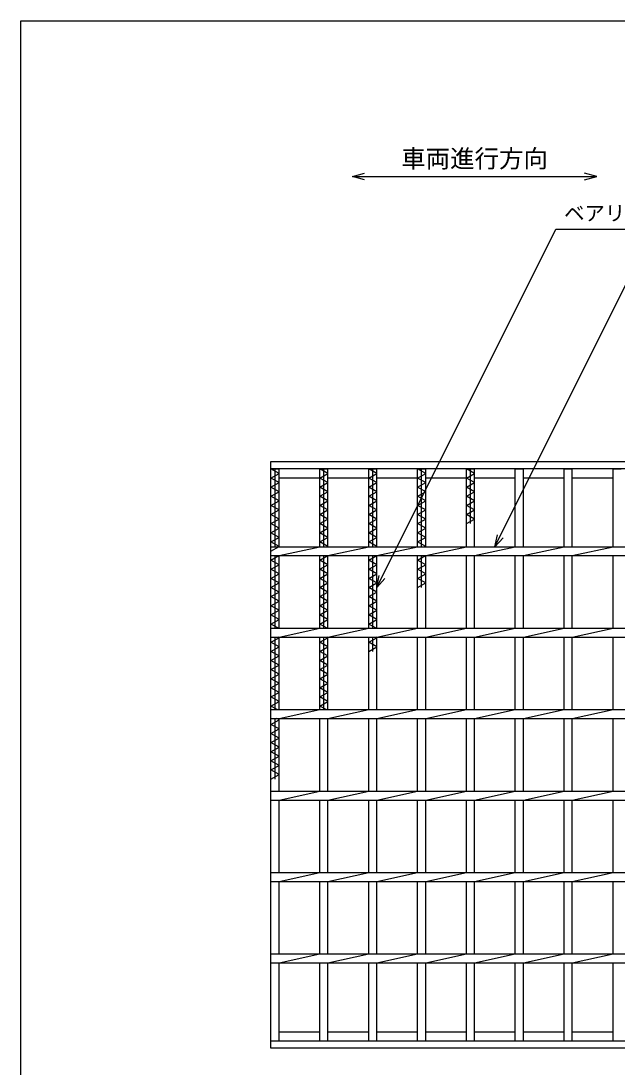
# Model space of a CAD drawing. Units: millimetres, scale not verified. Extents: x -910 to 866, y -641 to 527.
# Drawn here: x -864 to -498, y -115 to 527 of the extents above; entities that cross this region are included whole.
import ezdxf
from ezdxf.enums import TextEntityAlignment as Align

# ---------------------------------------------------------------- set-up
doc = ezdxf.new("R2010")
doc.units = ezdxf.units.MM
doc.header["$LTSCALE"] = 5
for name, color, linetype, lineweight in [('0_2', 150, 'Continuous', 25), ('16', 3, 'Continuous', 25), ('22', 4, 'Continuous', 25)]:
    doc.layers.add(name, color=color, linetype=linetype, lineweight=lineweight)
doc.styles.add('ベクトル', font='')
doc.styles.get('ベクトル').set_extended_font_data('ベクトル')

msp = doc.modelspace()

# ---------------------------------------------------------------- linework, layer by layer
at = {"layer": '0_2'}
for p, q in [((-864.5, -573.25), (-864.5, 526.75)), ((-864.5, 526.75), (865.5, 526.75))]:
    msp.add_line(p, q, dxfattribs=at)
at = {"layer": '16'}
for p, q in [((-711, 256.25), (-211, 256.25)), ((-711, 251.75), (-711, 256.25)), ((-211, 251.75), (-711, 251.75)), ((-711, -99.25), (-711, 251.75)), ((-711, 251.75), (-706, 251.75)), ((-706, 248.95), (-711, 251.75)), ((-708.5, 204), (-708.5, 251.75)), ((-706, 204), (-706, 251.75)), ((-681, 204), (-681, 251.75)), ((-681, 251.75), (-676, 251.75)), ((-676, 248.95), (-681, 251.75)), ((-678.5, 204), (-678.5, 251.75)), ((-676, 204), (-676, 251.75)), ((-651, 204), (-651, 251.75)), ((-651, 251.75), (-646, 251.75)), ((-646, 248.95), (-651, 251.75)), ((-648.5, 204), (-648.5, 251.75)), ((-646, 204), (-646, 251.75)), ((-621, 204), (-621, 251.75)), ((-621, 251.75), (-616, 251.75)), ((-616, 248.95), (-621, 251.75)), ((-618.5, 204), (-618.5, 251.75)), ((-616, 204), (-616, 251.75)), ((-591, 204), (-591, 251.75)), ((-591, 251.75), (-586, 251.75)), ((-586, 248.95), (-591, 251.75)), ((-588.5, 218.15), (-588.5, 251.75)), ((-586, 204), (-586, 251.75)), ((-561, 204), (-561, 251.75)), ((-561, 251.75), (-556, 251.75)), ((-556, 204), (-556, 251.75)), ((-531, 204), (-531, 251.75)), ((-531, 251.75), (-526, 251.75)), ((-526, 204), (-526, 251.75)), ((-501, 204), (-501, 251.75)), ((-501, 251.75), (-496, 251.75)), ((-711, 246.15), (-706, 248.95)), ((-706, 243.35), (-711, 246.15)), ((-706, 246.25), (-681, 246.25)), ((-681, 246.15), (-676, 248.95)), ((-676, 243.35), (-681, 246.15)), ((-676, 246.25), (-651, 246.25)), ((-651, 246.15), (-646, 248.95)), ((-646, 243.35), (-651, 246.15)), ((-646, 246.25), (-621, 246.25)), ((-621, 246.15), (-616, 248.95)), ((-616, 243.35), (-621, 246.15)), ((-616, 246.25), (-591, 246.25)), ((-591, 246.15), (-586, 248.95)), ((-586, 243.35), (-591, 246.15)), ((-586, 246.25), (-561, 246.25)), ((-556, 246.25), (-531, 246.25)), ((-526, 246.25), (-501, 246.25)), ((-711, 240.55), (-706, 243.35)), ((-706, 237.75), (-711, 240.55)), ((-711, 234.95), (-706, 237.75)), ((-681, 240.55), (-676, 243.35)), ((-676, 237.75), (-681, 240.55)), ((-681, 234.95), (-676, 237.75)), ((-651, 240.55), (-646, 243.35)), ((-646, 237.75), (-651, 240.55)), ((-651, 234.95), (-646, 237.75)), ((-621, 240.55), (-616, 243.35)), ((-616, 237.75), (-621, 240.55)), ((-621, 234.95), (-616, 237.75)), ((-591, 240.55), (-586, 243.35)), ((-586, 237.75), (-591, 240.55)), ((-591, 234.95), (-586, 237.75)), ((-706, 232.15), (-711, 234.95)), ((-711, 229.35), (-706, 232.15)), ((-676, 232.15), (-681, 234.95)), ((-681, 229.35), (-676, 232.15)), ((-646, 232.15), (-651, 234.95)), ((-651, 229.35), (-646, 232.15)), ((-616, 232.15), (-621, 234.95)), ((-621, 229.35), (-616, 232.15)), ((-586, 232.15), (-591, 234.95)), ((-591, 229.35), (-586, 232.15)), ((-706, 226.55), (-711, 229.35)), ((-711, 223.75), (-706, 226.55)), ((-676, 226.55), (-681, 229.35)), ((-681, 223.75), (-676, 226.55)), ((-646, 226.55), (-651, 229.35)), ((-651, 223.75), (-646, 226.55)), ((-616, 226.55), (-621, 229.35)), ((-621, 223.75), (-616, 226.55)), ((-586, 226.55), (-591, 229.35)), ((-591, 223.75), (-586, 226.55)), ((-706, 220.95), (-711, 223.75)), ((-711, 218.15), (-706, 220.95)), ((-676, 220.95), (-681, 223.75)), ((-681, 218.15), (-676, 220.95)), ((-646, 220.95), (-651, 223.75)), ((-651, 218.15), (-646, 220.95)), ((-616, 220.95), (-621, 223.75)), ((-621, 218.15), (-616, 220.95)), ((-586, 220.95), (-591, 223.75)), ((-591, 218.15), (-586, 220.95)), ((-706, 215.35), (-711, 218.15)), ((-711, 212.55), (-706, 215.35)), ((-706, 209.75), (-711, 212.55)), ((-676, 215.35), (-681, 218.15)), ((-681, 212.55), (-676, 215.35)), ((-676, 209.75), (-681, 212.55)), ((-646, 215.35), (-651, 218.15)), ((-651, 212.55), (-646, 215.35)), ((-646, 209.75), (-651, 212.55)), ((-616, 215.35), (-621, 218.15)), ((-621, 212.55), (-616, 215.35)), ((-616, 209.75), (-621, 212.55)), ((-711, 206.95), (-706, 209.75)), ((-706, 204.15), (-711, 206.95)), ((-681, 206.95), (-676, 209.75)), ((-676, 204.15), (-681, 206.95)), ((-651, 206.95), (-646, 209.75)), ((-646, 204.15), (-651, 206.95)), ((-621, 206.95), (-616, 209.75)), ((-616, 204.15), (-621, 206.95)), ((-711, 201.35), (-706, 204.15)), ((-711, 204), (-211, 204)), ((-711, 198.5), (-711, 204)), ((-706, 198.5), (-681, 204)), ((-676.268, 204), (-676, 204.15)), ((-676, 198.5), (-651, 204)), ((-646.268, 204), (-646, 204.15)), ((-646, 198.5), (-621, 204)), ((-616.268, 204), (-616, 204.15)), ((-616, 198.5), (-591, 204)), ((-586, 198.5), (-561, 204)), ((-556, 198.5), (-531, 204)), ((-526, 198.5), (-501, 204)), ((-711, 198.5), (-211, 198.5)), ((-711, 195.75), (-706.089, 198.5)), ((-706, 192.95), (-711, 195.75)), ((-711, 190.15), (-706, 192.95)), ((-708.5, 154), (-708.5, 198.5)), ((-706, 154), (-706, 198.5)), ((-681, 154), (-681, 198.5)), ((-681, 195.75), (-676.089, 198.5)), ((-676, 192.95), (-681, 195.75)), ((-681, 190.15), (-676, 192.95)), ((-678.5, 154), (-678.5, 198.5)), ((-676, 154), (-676, 198.5)), ((-651, 154), (-651, 198.5)), ((-651, 195.75), (-646.089, 198.5)), ((-646, 192.95), (-651, 195.75)), ((-651, 190.15), (-646, 192.95)), ((-648.5, 154), (-648.5, 198.5)), ((-646, 154), (-646, 198.5)), ((-621, 154), (-621, 198.5)), ((-621, 195.75), (-616.089, 198.5)), ((-616, 192.95), (-621, 195.75)), ((-621, 190.15), (-616, 192.95)), ((-618.5, 178.95), (-618.5, 198.5)), ((-616, 154), (-616, 198.5)), ((-591, 154), (-591, 198.5)), ((-586, 154), (-586, 198.5)), ((-561, 154), (-561, 198.5)), ((-556, 154), (-556, 198.5)), ((-531, 154), (-531, 198.5)), ((-526, 154), (-526, 198.5)), ((-501, 154), (-501, 198.5)), ((-706, 187.35), (-711, 190.15)), ((-711, 184.55), (-706, 187.35)), ((-676, 187.35), (-681, 190.15)), ((-681, 184.55), (-676, 187.35)), ((-646, 187.35), (-651, 190.15)), ((-651, 184.55), (-646, 187.35)), ((-616, 187.35), (-621, 190.15)), ((-621, 184.55), (-616, 187.35)), ((-706, 181.75), (-711, 184.55)), ((-711, 178.95), (-706, 181.75)), ((-676, 181.75), (-681, 184.55)), ((-681, 178.95), (-676, 181.75)), ((-646, 181.75), (-651, 184.55)), ((-651, 178.95), (-646, 181.75)), ((-616, 181.75), (-621, 184.55)), ((-621, 178.95), (-616, 181.75)), ((-706, 176.15), (-711, 178.95)), ((-711, 173.35), (-706, 176.15)), ((-676, 176.15), (-681, 178.95)), ((-681, 173.35), (-676, 176.15)), ((-646, 176.15), (-651, 178.95)), ((-651, 173.35), (-646, 176.15)), ((-706, 170.55), (-711, 173.35)), ((-711, 167.75), (-706, 170.55)), ((-706, 164.95), (-711, 167.75)), ((-676, 170.55), (-681, 173.35)), ((-681, 167.75), (-676, 170.55)), ((-676, 164.95), (-681, 167.75)), ((-646, 170.55), (-651, 173.35)), ((-651, 167.75), (-646, 170.55)), ((-646, 164.95), (-651, 167.75)), ((-711, 162.15), (-706, 164.95)), ((-706, 159.35), (-711, 162.15)), ((-681, 162.15), (-676, 164.95)), ((-676, 159.35), (-681, 162.15)), ((-651, 162.15), (-646, 164.95)), ((-646, 159.35), (-651, 162.15)), ((-711, 156.55), (-706, 159.35)), ((-706.446, 154), (-711, 156.55)), ((-681, 156.55), (-676, 159.35)), ((-676.446, 154), (-681, 156.55)), ((-651, 156.55), (-646, 159.35)), ((-646.446, 154), (-651, 156.55)), ((-711, 154), (-211, 154)), ((-711, 148.5), (-711, 154)), ((-711, 148.5), (-211, 148.5)), ((-711, 145.35), (-706, 148.15)), ((-708.5, 104), (-708.5, 148.5)), ((-706, 148.15), (-706.625, 148.5)), ((-706, 148.5), (-681, 154)), ((-706, 104), (-706, 148.5)), ((-681, 104), (-681, 148.5)), ((-681, 145.35), (-676, 148.15)), ((-678.5, 104), (-678.5, 148.5)), ((-676, 148.15), (-676.625, 148.5)), ((-676, 148.5), (-651, 154)), ((-676, 104), (-676, 148.5)), ((-651, 104), (-651, 148.5)), ((-651, 145.35), (-646, 148.15)), ((-648.5, 139.75), (-648.5, 148.5)), ((-646, 148.15), (-646.625, 148.5)), ((-646, 148.5), (-621, 154)), ((-646, 104), (-646, 148.5)), ((-621, 104), (-621, 148.5)), ((-616, 148.5), (-591, 154)), ((-616, 104), (-616, 148.5)), ((-591, 104), (-591, 148.5)), ((-586, 148.5), (-561, 154)), ((-586, 104), (-586, 148.5)), ((-561, 104), (-561, 148.5)), ((-556, 148.5), (-531, 154)), ((-556, 104), (-556, 148.5)), ((-531, 104), (-531, 148.5)), ((-526, 148.5), (-501, 154)), ((-526, 104), (-526, 148.5)), ((-501, 104), (-501, 148.5)), ((-706, 142.55), (-711, 145.35)), ((-711, 139.75), (-706, 142.55)), ((-676, 142.55), (-681, 145.35)), ((-681, 139.75), (-676, 142.55)), ((-646, 142.55), (-651, 145.35)), ((-651, 139.75), (-646, 142.55)), ((-706, 136.95), (-711, 139.75)), ((-711, 134.15), (-706, 136.95)), ((-676, 136.95), (-681, 139.75)), ((-681, 134.15), (-676, 136.95)), ((-706, 131.35), (-711, 134.15)), ((-711, 128.55), (-706, 131.35)), ((-706, 125.75), (-711, 128.55)), ((-676, 131.35), (-681, 134.15)), ((-681, 128.55), (-676, 131.35)), ((-676, 125.75), (-681, 128.55)), ((-711, 122.95), (-706, 125.75)), ((-706, 120.15), (-711, 122.95)), ((-681, 122.95), (-676, 125.75)), ((-676, 120.15), (-681, 122.95)), ((-711, 117.35), (-706, 120.15)), ((-706, 114.55), (-711, 117.35)), ((-681, 117.35), (-676, 120.15)), ((-676, 114.55), (-681, 117.35)), ((-711, 111.75), (-706, 114.55)), ((-706, 108.95), (-711, 111.75)), ((-681, 111.75), (-676, 114.55)), ((-676, 108.95), (-681, 111.75)), ((-711, 106.15), (-706, 108.95)), ((-707.161, 104), (-711, 106.15)), ((-711, 104), (-211, 104)), ((-711, 98.5), (-711, 104)), ((-706, 98.5), (-681, 104)), ((-681, 106.15), (-676, 108.95)), ((-677.161, 104), (-681, 106.15)), ((-676, 98.5), (-651, 104)), ((-646, 98.5), (-621, 104)), ((-616, 98.5), (-591, 104)), ((-586, 98.5), (-561, 104)), ((-556, 98.5), (-531, 104)), ((-526, 98.5), (-501, 104)), ((-711, 98.5), (-211, 98.5)), ((-711, 94.95), (-706, 97.75)), ((-708.5, 61.35), (-708.5, 98.5)), ((-706, 97.75), (-707.339, 98.5)), ((-706, 54), (-706, 98.5)), ((-681, 54), (-681, 98.5)), ((-676, 54), (-676, 98.5)), ((-651, 54), (-651, 98.5)), ((-646, 54), (-646, 98.5)), ((-621, 54), (-621, 98.5)), ((-616, 54), (-616, 98.5)), ((-591, 54), (-591, 98.5)), ((-586, 54), (-586, 98.5)), ((-561, 54), (-561, 98.5)), ((-556, 54), (-556, 98.5)), ((-531, 54), (-531, 98.5)), ((-526, 54), (-526, 98.5)), ((-501, 54), (-501, 98.5)), ((-706, 92.15), (-711, 94.95)), ((-711, 89.35), (-706, 92.15)), ((-706, 86.55), (-711, 89.35)), ((-711, 83.75), (-706, 86.55)), ((-706, 80.95), (-711, 83.75)), ((-711, 78.15), (-706, 80.95)), ((-706, 75.35), (-711, 78.15)), ((-711, 72.55), (-706, 75.35)), ((-706, 69.75), (-711, 72.55)), ((-711, 66.95), (-706, 69.75)), ((-706, 64.15), (-711, 66.95)), ((-711, 61.35), (-706, 64.15)), ((-711, 54), (-211, 54)), ((-711, 48.5), (-711, 54)), ((-706, 48.5), (-681, 54)), ((-676, 48.5), (-651, 54)), ((-646, 48.5), (-621, 54)), ((-616, 48.5), (-591, 54)), ((-586, 48.5), (-561, 54)), ((-556, 48.5), (-531, 54)), ((-526, 48.5), (-501, 54)), ((-711, 48.5), (-211, 48.5)), ((-706, 4), (-706, 48.5)), ((-681, 4), (-681, 48.5)), ((-676, 4), (-676, 48.5)), ((-651, 4), (-651, 48.5)), ((-646, 4), (-646, 48.5)), ((-621, 4), (-621, 48.5)), ((-616, 4), (-616, 48.5)), ((-591, 4), (-591, 48.5)), ((-586, 4), (-586, 48.5)), ((-561, 4), (-561, 48.5)), ((-556, 4), (-556, 48.5)), ((-531, 4), (-531, 48.5)), ((-526, 4), (-526, 48.5)), ((-501, 4), (-501, 48.5)), ((-711, 4), (-211, 4)), ((-711, -1.5), (-711, 4)), ((-706, -1.5), (-681, 4)), ((-676, -1.5), (-651, 4)), ((-646, -1.5), (-621, 4)), ((-616, -1.5), (-591, 4)), ((-586, -1.5), (-561, 4)), ((-556, -1.5), (-531, 4)), ((-526, -1.5), (-501, 4)), ((-711, -1.5), (-211, -1.5)), ((-706, -46), (-706, -1.5)), ((-681, -46), (-681, -1.5)), ((-676, -46), (-676, -1.5)), ((-651, -46), (-651, -1.5)), ((-646, -46), (-646, -1.5)), ((-621, -46), (-621, -1.5)), ((-616, -46), (-616, -1.5)), ((-591, -46), (-591, -1.5)), ((-586, -46), (-586, -1.5)), ((-561, -46), (-561, -1.5)), ((-556, -46), (-556, -1.5)), ((-531, -46), (-531, -1.5)), ((-526, -46), (-526, -1.5)), ((-501, -46), (-501, -1.5)), ((-711, -46), (-211, -46)), ((-711, -51.5), (-711, -46)), ((-706, -51.5), (-681, -46)), ((-676, -51.5), (-651, -46)), ((-646, -51.5), (-621, -46)), ((-616, -51.5), (-591, -46)), ((-586, -51.5), (-561, -46)), ((-556, -51.5), (-531, -46)), ((-526, -51.5), (-501, -46)), ((-711, -51.5), (-211, -51.5)), ((-706, -99.25), (-706, -51.5)), ((-681, -99.25), (-681, -51.5)), ((-676, -99.25), (-676, -51.5)), ((-651, -99.25), (-651, -51.5)), ((-646, -99.25), (-646, -51.5)), ((-621, -99.25), (-621, -51.5)), ((-616, -99.25), (-616, -51.5)), ((-591, -99.25), (-591, -51.5)), ((-586, -99.25), (-586, -51.5)), ((-561, -99.25), (-561, -51.5)), ((-556, -99.25), (-556, -51.5)), ((-531, -99.25), (-531, -51.5)), ((-526, -99.25), (-526, -51.5)), ((-501, -99.25), (-501, -51.5)), ((-706, -93.75), (-681, -93.75)), ((-676, -93.75), (-651, -93.75)), ((-646, -93.75), (-621, -93.75)), ((-616, -93.75), (-591, -93.75)), ((-586, -93.75), (-561, -93.75)), ((-556, -93.75), (-531, -93.75)), ((-526, -93.75), (-501, -93.75)), ((-711, -99.25), (-211, -99.25)), ((-711, -103.75), (-711, -99.25)), ((-711, -99.25), (-706, -99.25)), ((-681, -99.25), (-676, -99.25)), ((-651, -99.25), (-646, -99.25)), ((-621, -99.25), (-616, -99.25)), ((-591, -99.25), (-586, -99.25)), ((-561, -99.25), (-556, -99.25)), ((-531, -99.25), (-526, -99.25)), ((-501, -99.25), (-496, -99.25)), ((-211, -103.75), (-711, -103.75))]:
    msp.add_line(p, q, dxfattribs=at)
at = {"layer": '22'}
for p, q in [((-661, 431.25), (-653.5, 433.25)), ((-653.5, 429.25), (-661, 431.25)), ((-661, 431.25), (-511, 431.25)), ((-511, 431.25), (-518.5, 433.25)), ((-518.5, 429.25), (-511, 431.25)), ((-646, 179), (-536, 399)), ((-536, 399), (-306, 399)), ((-573.5, 204), (-487.125, 376.75)), ((-573.5, 204), (-572, 211.3)), ((-573.5, 204), (-568.5, 209.5)), ((-646, 179), (-644.5, 186.3)), ((-646, 179), (-641, 184.5))]:
    msp.add_line(p, q, dxfattribs=at)

# ---------------------------------------------------------------- texts
at = {"layer": '22', "color": 2, "style": 'ベクトル'}
for s, height, p in [('車両進行方向', 11, (-631, 442.25)), ('ベアリングバー：', 9.164, (-531, 408.75))]:
    msp.add_text(s, height=height, dxfattribs=at).set_placement(p, align=Align.MIDDLE_LEFT)

doc.saveas('drawing.dxf')
